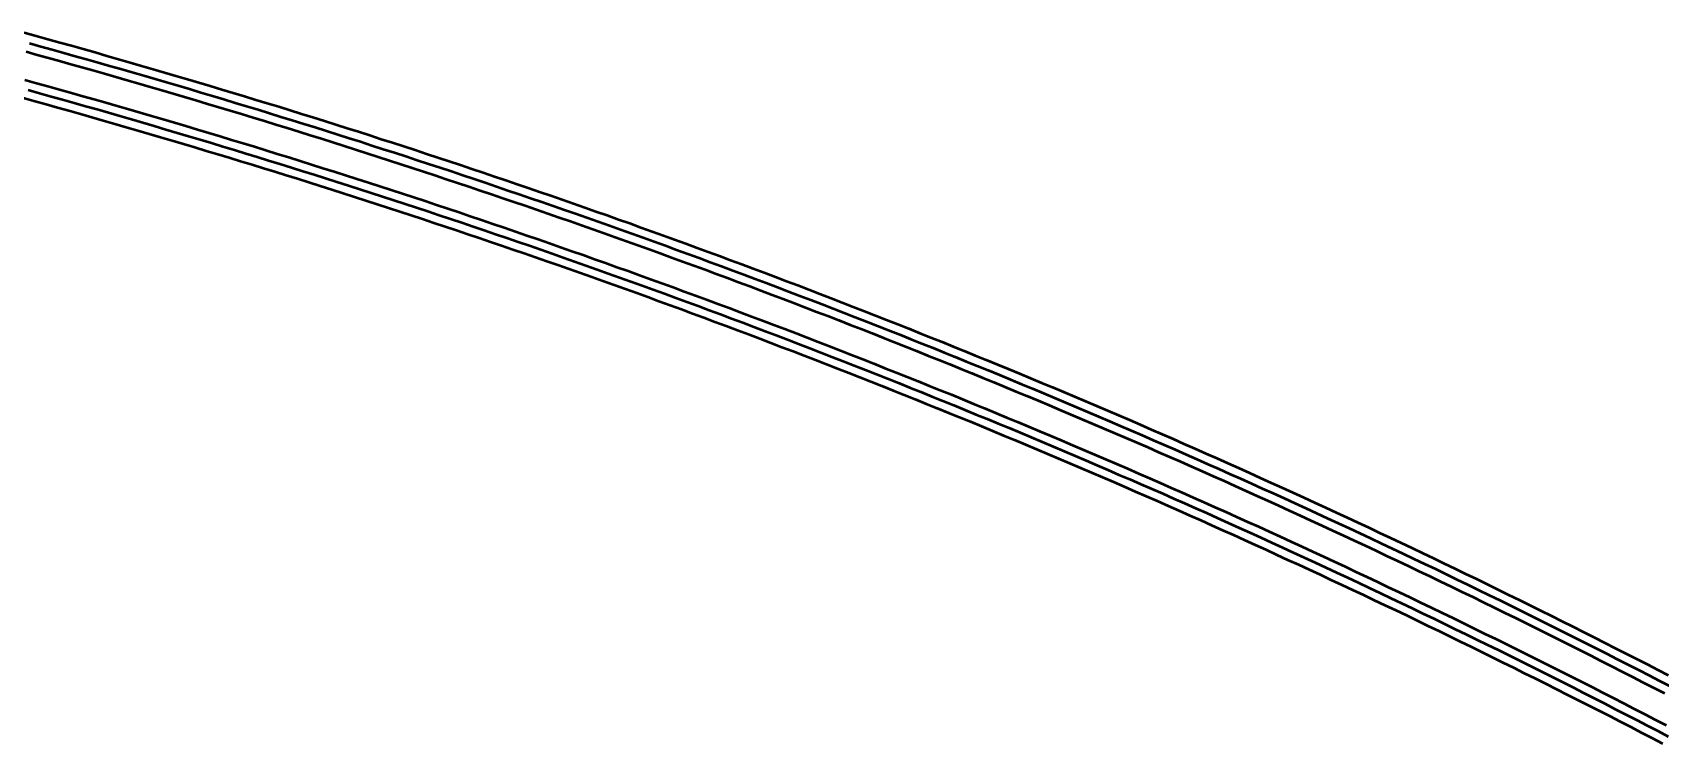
# Model space of a CAD drawing. Header units: millimetres. Extents: x 2688706 to 2690835, y 1254387 to 1255241.
# Drawn here: x 2690425.6 to 2690562, y 1254634 to 1254693.6 of the extents above; entities that cross this region are included whole.
import ezdxf

# ---------------------------------------------------------------- set-up
doc = ezdxf.new("R2010")
doc.units = ezdxf.units.MM
doc.layers.add('BS-TR-B-Gleisstrang-LinieGeometrie', color=7, linetype='Continuous')
doc.layers.add('BS-TR-N-Gleisstrang-LinieGeometrie', color=7, linetype='Continuous')

msp = doc.modelspace()

# ---------------------------------------------------------------- linework, layer by layer
at = {"layer": 'BS-TR-B-Gleisstrang-LinieGeometrie', "lineweight": 50}
for points in [[(2690425.3, 1254692.68, 457.36), (2690426.26, 1254692.42, 457.38), (2690427.21, 1254692.15, 457.39), (2690428.17, 1254691.88, 457.4), (2690429.13, 1254691.61, 457.41), (2690430.09, 1254691.34, 457.42), (2690431.05, 1254691.07, 457.43), (2690432.01, 1254690.8, 457.45), (2690432.96, 1254690.53, 457.46), (2690433.92, 1254690.25, 457.47), (2690434.88, 1254689.97, 457.48), (2690435.83, 1254689.69, 457.49), (2690435.83, 1254689.69, 457.49), (2690436.79, 1254689.41, 457.51), (2690437.75, 1254689.13, 457.52), (2690438.71, 1254688.85, 457.53), (2690439.67, 1254688.56, 457.54), (2690440.63, 1254688.28, 457.55), (2690441.59, 1254687.99, 457.57), (2690442.54, 1254687.7, 457.58), (2690443.5, 1254687.41, 457.59), (2690444.46, 1254687.12, 457.6), (2690445.41, 1254686.83, 457.62), (2690446.37, 1254686.53, 457.63), (2690447.32, 1254686.24, 457.64), (2690448.28, 1254685.94, 457.65), (2690449.23, 1254685.64, 457.66), (2690450.19, 1254685.34, 457.68), (2690451.14, 1254685.04, 457.69), (2690452.09, 1254684.74, 457.7), (2690453.04, 1254684.44, 457.71), (2690454, 1254684.13, 457.72), (2690454.95, 1254683.82, 457.74), (2690455.9, 1254683.52, 457.75), (2690456.85, 1254683.21, 457.76), (2690457.8, 1254682.9, 457.77), (2690458.75, 1254682.58, 457.78), (2690459.7, 1254682.27, 457.8), (2690460.65, 1254681.96, 457.81), (2690461.6, 1254681.64, 457.82), (2690462.55, 1254681.32, 457.83), (2690463.49, 1254681.01, 457.85), (2690464.44, 1254680.69, 457.86), (2690465.39, 1254680.36, 457.87), (2690466.33, 1254680.04, 457.88), (2690467.28, 1254679.72, 457.89), (2690468.23, 1254679.39, 457.91), (2690469.17, 1254679.07, 457.92), (2690470.12, 1254678.74, 457.93), (2690471.06, 1254678.41, 457.94), (2690472, 1254678.08, 457.95), (2690472.95, 1254677.75, 457.97), (2690473.89, 1254677.41, 457.98), (2690474.83, 1254677.08, 457.99), (2690475.77, 1254676.74, 458), (2690476.71, 1254676.4, 458.01), (2690477.65, 1254676.07, 458.03), (2690478.59, 1254675.73, 458.04), (2690479.53, 1254675.38, 458.05), (2690480.47, 1254675.04, 458.06), (2690481.41, 1254674.7, 458.08), (2690482.35, 1254674.35, 458.09), (2690483.29, 1254674.01, 458.1), (2690484.23, 1254673.66, 458.11), (2690485.16, 1254673.31, 458.12), (2690486.1, 1254672.96, 458.14), (2690487.03, 1254672.61, 458.15), (2690487.97, 1254672.25, 458.16), (2690488.9, 1254671.9, 458.17), (2690489.84, 1254671.54, 458.18), (2690490.77, 1254671.18, 458.2), (2690491.71, 1254670.83, 458.21), (2690492.64, 1254670.47, 458.22), (2690493.57, 1254670.1, 458.23), (2690494.5, 1254669.74, 458.24), (2690495.43, 1254669.38, 458.26), (2690496.36, 1254669.01, 458.27), (2690497.29, 1254668.65, 458.28), (2690498.22, 1254668.28, 458.29), (2690499.15, 1254667.91, 458.31), (2690500.08, 1254667.54, 458.32), (2690501.01, 1254667.17, 458.33), (2690501.94, 1254666.79, 458.34), (2690502.86, 1254666.42, 458.35), (2690503.79, 1254666.04, 458.37), (2690504.72, 1254665.67, 458.38), (2690505.64, 1254665.29, 458.39), (2690506.57, 1254664.91, 458.4), (2690507.49, 1254664.53, 458.41), (2690508.42, 1254664.14, 458.43), (2690509.34, 1254663.76, 458.44), (2690510.26, 1254663.37, 458.45), (2690511.18, 1254662.99, 458.46), (2690512.11, 1254662.6, 458.47), (2690513.03, 1254662.21, 458.49), (2690513.95, 1254661.82, 458.5), (2690514.87, 1254661.43, 458.51), (2690515.79, 1254661.04, 458.52), (2690516.7, 1254660.64, 458.53), (2690517.62, 1254660.25, 458.55), (2690518.54, 1254659.85, 458.56), (2690519.46, 1254659.45, 458.57), (2690520.37, 1254659.05, 458.58), (2690521.29, 1254658.65, 458.6), (2690522.21, 1254658.25, 458.61), (2690523.12, 1254657.85, 458.62), (2690524.04, 1254657.44, 458.63), (2690524.95, 1254657.04, 458.64), (2690525.86, 1254656.63, 458.66), (2690526.77, 1254656.22, 458.67), (2690527.69, 1254655.81, 458.68), (2690528.6, 1254655.4, 458.69), (2690529.51, 1254654.99, 458.7), (2690530.42, 1254654.57, 458.72), (2690531.33, 1254654.16, 458.73), (2690532.24, 1254653.74, 458.74), (2690533.15, 1254653.33, 458.75), (2690534.05, 1254652.91, 458.76), (2690534.96, 1254652.49, 458.78), (2690535.87, 1254652.06, 458.79), (2690536.77, 1254651.64, 458.8), (2690537.68, 1254651.22, 458.81), (2690538.58, 1254650.79, 458.83), (2690539.49, 1254650.37, 458.84), (2690540.39, 1254649.94, 458.85), (2690541.3, 1254649.51, 458.86), (2690542.2, 1254649.08, 458.87), (2690543.1, 1254648.65, 458.89), (2690544, 1254648.21, 458.9), (2690544.9, 1254647.78, 458.91), (2690545.8, 1254647.34, 458.92), (2690546.7, 1254646.91, 458.93), (2690547.6, 1254646.47, 458.95), (2690548.5, 1254646.03, 458.96), (2690549.4, 1254645.59, 458.97), (2690550.29, 1254645.15, 458.98), (2690551.19, 1254644.7, 458.99), (2690552.08, 1254644.26, 459.01), (2690552.98, 1254643.81, 459.02), (2690553.87, 1254643.37, 459.03), (2690554.77, 1254642.92, 459.04), (2690555.66, 1254642.47, 459.06), (2690556.55, 1254642.02, 459.07), (2690557.44, 1254641.57, 459.08), (2690558.34, 1254641.11, 459.09), (2690559.23, 1254640.66, 459.1), (2690560.12, 1254640.2, 459.12), (2690561, 1254639.75, 459.13), (2690561.89, 1254639.29, 459.14), (2690562.78, 1254638.83, 459.15)], [(2690425.18, 1254688.77, 457), (2690426.15, 1254688.5, 457.01), (2690427.11, 1254688.23, 457.03), (2690428.07, 1254687.96, 457.04), (2690429.04, 1254687.69, 457.05), (2690430, 1254687.42, 457.06), (2690430.96, 1254687.15, 457.07), (2690431.92, 1254686.87, 457.08), (2690431.92, 1254686.87, 457.08), (2690432.88, 1254686.59, 457.1), (2690433.84, 1254686.32, 457.11), (2690434.8, 1254686.04, 457.12), (2690435.76, 1254685.76, 457.13), (2690436.72, 1254685.47, 457.14), (2690437.68, 1254685.19, 457.16), (2690438.64, 1254684.9, 457.17), (2690439.6, 1254684.62, 457.18), (2690440.56, 1254684.33, 457.19), (2690441.51, 1254684.04, 457.2), (2690442.47, 1254683.75, 457.22), (2690443.43, 1254683.46, 457.23), (2690444.38, 1254683.17, 457.24), (2690445.34, 1254682.87, 457.25), (2690446.29, 1254682.58, 457.27), (2690447.25, 1254682.28, 457.28), (2690448.2, 1254681.98, 457.29), (2690449.16, 1254681.68, 457.3), (2690450.11, 1254681.38, 457.31), (2690451.06, 1254681.08, 457.33), (2690452.02, 1254680.77, 457.34), (2690452.97, 1254680.47, 457.35), (2690453.92, 1254680.16, 457.36), (2690454.87, 1254679.85, 457.37), (2690455.82, 1254679.54, 457.39), (2690456.77, 1254679.23, 457.4), (2690457.72, 1254678.92, 457.41), (2690458.67, 1254678.61, 457.42), (2690459.62, 1254678.29, 457.43), (2690460.57, 1254677.98, 457.45), (2690461.52, 1254677.66, 457.46), (2690462.47, 1254677.34, 457.47), (2690463.41, 1254677.02, 457.48), (2690464.36, 1254676.7, 457.5), (2690465.31, 1254676.38, 457.51), (2690466.25, 1254676.05, 457.52), (2690467.2, 1254675.73, 457.53), (2690468.14, 1254675.4, 457.54), (2690469.09, 1254675.07, 457.56), (2690470.03, 1254674.74, 457.57), (2690470.97, 1254674.41, 457.58), (2690471.92, 1254674.08, 457.59), (2690472.86, 1254673.74, 457.6), (2690473.8, 1254673.41, 457.62), (2690474.74, 1254673.07, 457.63), (2690475.69, 1254672.73, 457.64), (2690476.63, 1254672.4, 457.65), (2690477.57, 1254672.06, 457.66), (2690478.51, 1254671.71, 457.68), (2690479.45, 1254671.37, 457.69), (2690480.38, 1254671.03, 457.7), (2690481.32, 1254670.68, 457.71), (2690482.26, 1254670.33, 457.73), (2690483.2, 1254669.98, 457.74), (2690484.13, 1254669.63, 457.75), (2690485.07, 1254669.28, 457.76), (2690486.01, 1254668.93, 457.77), (2690486.94, 1254668.58, 457.79), (2690487.88, 1254668.22, 457.8), (2690488.81, 1254667.87, 457.81), (2690489.74, 1254667.51, 457.82), (2690490.68, 1254667.15, 457.83), (2690491.61, 1254666.79, 457.85), (2690492.54, 1254666.43, 457.86), (2690493.47, 1254666.06, 457.87), (2690494.41, 1254665.7, 457.88), (2690495.34, 1254665.33, 457.89), (2690496.27, 1254664.97, 457.91), (2690497.2, 1254664.6, 457.92), (2690498.12, 1254664.23, 457.93), (2690499.05, 1254663.86, 457.94), (2690499.98, 1254663.48, 457.95), (2690500.91, 1254663.11, 457.97), (2690501.84, 1254662.73, 457.98), (2690502.76, 1254662.36, 457.99), (2690503.69, 1254661.98, 458), (2690504.61, 1254661.6, 458.02), (2690505.54, 1254661.22, 458.03), (2690506.46, 1254660.84, 458.04), (2690507.39, 1254660.46, 458.05), (2690508.31, 1254660.07, 458.06), (2690509.23, 1254659.69, 458.08), (2690510.15, 1254659.3, 458.09), (2690511.07, 1254658.91, 458.1), (2690512, 1254658.52, 458.11), (2690512.92, 1254658.13, 458.12), (2690513.84, 1254657.74, 458.14), (2690514.75, 1254657.34, 458.15), (2690515.67, 1254656.95, 458.16), (2690516.59, 1254656.55, 458.17), (2690517.51, 1254656.16, 458.18), (2690518.43, 1254655.76, 458.2), (2690519.34, 1254655.36, 458.21), (2690520.26, 1254654.96, 458.22), (2690521.17, 1254654.55, 458.23), (2690522.09, 1254654.15, 458.25), (2690523, 1254653.74, 458.26), (2690523.92, 1254653.34, 458.27), (2690524.83, 1254652.93, 458.28), (2690525.74, 1254652.52, 458.29), (2690526.65, 1254652.11, 458.31), (2690527.56, 1254651.7, 458.32), (2690528.47, 1254651.28, 458.33), (2690529.38, 1254650.87, 458.34), (2690530.29, 1254650.45, 458.35), (2690531.2, 1254650.04, 458.37), (2690532.11, 1254649.62, 458.38), (2690533.02, 1254649.2, 458.39), (2690533.93, 1254648.78, 458.4), (2690534.83, 1254648.35, 458.41), (2690535.74, 1254647.93, 458.43), (2690536.64, 1254647.51, 458.44), (2690537.55, 1254647.08, 458.45), (2690538.45, 1254646.65, 458.46), (2690539.36, 1254646.22, 458.48), (2690540.26, 1254645.79, 458.49), (2690541.16, 1254645.36, 458.5), (2690542.06, 1254644.93, 458.51), (2690542.96, 1254644.5, 458.52), (2690543.86, 1254644.06, 458.54), (2690544.76, 1254643.62, 458.55), (2690545.66, 1254643.19, 458.56), (2690546.56, 1254642.75, 458.57), (2690547.46, 1254642.31, 458.58), (2690548.36, 1254641.87, 458.6), (2690549.25, 1254641.42, 458.61), (2690550.15, 1254640.98, 458.62), (2690551.04, 1254640.53, 458.63), (2690551.94, 1254640.09, 458.64), (2690552.83, 1254639.64, 458.66), (2690553.72, 1254639.19, 458.67), (2690554.62, 1254638.74, 458.68), (2690555.51, 1254638.29, 458.69), (2690556.4, 1254637.83, 458.71), (2690557.29, 1254637.38, 458.72), (2690558.18, 1254636.92, 458.73), (2690559.07, 1254636.47, 458.74), (2690559.96, 1254636.01, 458.75), (2690560.85, 1254635.55, 458.77), (2690561.74, 1254635.09, 458.78), (2690562.62, 1254634.63, 458.79)]]:
    msp.add_polyline3d(points, dxfattribs=at)
at = {"layer": 'BS-TR-N-Gleisstrang-LinieGeometrie', "color": 1, "lineweight": 50, "true_color": 0xff0000}
for points in [[(2690424.87, 1254693.57, 457.42), (2690425.86, 1254693.3, 457.44), (2690426.85, 1254693.03, 457.45), (2690427.84, 1254692.75, 457.46), (2690428.83, 1254692.48, 457.47), (2690429.81, 1254692.2, 457.49), (2690430.8, 1254691.92, 457.5), (2690431.79, 1254691.64, 457.51), (2690432.77, 1254691.36, 457.53), (2690432.77, 1254691.36, 457.53), (2690433.74, 1254691.08, 457.54), (2690434.7, 1254690.8, 457.55), (2690435.66, 1254690.52, 457.56), (2690436.62, 1254690.24, 457.58), (2690437.57, 1254689.96, 457.59), (2690438.53, 1254689.68, 457.6), (2690439.49, 1254689.4, 457.61), (2690440.45, 1254689.11, 457.62), (2690441.41, 1254688.82, 457.64), (2690442.37, 1254688.53, 457.65), (2690443.32, 1254688.25, 457.66), (2690444.28, 1254687.95, 457.67), (2690445.23, 1254687.66, 457.69), (2690446.19, 1254687.37, 457.7), (2690447.15, 1254687.07, 457.71), (2690448.1, 1254686.78, 457.72), (2690449.05, 1254686.48, 457.73), (2690450.01, 1254686.18, 457.75), (2690450.96, 1254685.88, 457.76), (2690451.92, 1254685.58, 457.77), (2690452.87, 1254685.28, 457.78), (2690453.82, 1254684.97, 457.79), (2690454.77, 1254684.66, 457.81), (2690455.72, 1254684.36, 457.82), (2690456.67, 1254684.05, 457.83), (2690457.62, 1254683.74, 457.84), (2690458.57, 1254683.43, 457.85), (2690459.52, 1254683.12, 457.87), (2690460.47, 1254682.8, 457.88), (2690461.42, 1254682.49, 457.89), (2690462.37, 1254682.17, 457.9), (2690463.32, 1254681.85, 457.91), (2690464.27, 1254681.53, 457.93), (2690465.21, 1254681.21, 457.94), (2690466.16, 1254680.89, 457.95), (2690467.1, 1254680.57, 457.96), (2690468.05, 1254680.24, 457.98), (2690469, 1254679.92, 457.99), (2690469.94, 1254679.59, 458), (2690470.88, 1254679.26, 458.01), (2690471.83, 1254678.93, 458.02), (2690472.77, 1254678.6, 458.04), (2690473.71, 1254678.27, 458.05), (2690474.66, 1254677.93, 458.06), (2690475.6, 1254677.6, 458.07), (2690476.54, 1254677.26, 458.08), (2690477.48, 1254676.92, 458.1), (2690478.42, 1254676.58, 458.11), (2690479.36, 1254676.24, 458.12), (2690480.3, 1254675.9, 458.13), (2690481.24, 1254675.56, 458.14), (2690482.18, 1254675.21, 458.16), (2690483.11, 1254674.87, 458.17), (2690484.05, 1254674.52, 458.18), (2690484.99, 1254674.17, 458.19), (2690485.93, 1254673.82, 458.2), (2690486.86, 1254673.47, 458.22), (2690487.8, 1254673.12, 458.23), (2690488.73, 1254672.76, 458.24), (2690489.67, 1254672.41, 458.25), (2690490.6, 1254672.05, 458.27), (2690491.53, 1254671.69, 458.28), (2690492.47, 1254671.33, 458.29), (2690493.4, 1254670.97, 458.3), (2690494.33, 1254670.61, 458.31), (2690495.26, 1254670.25, 458.33), (2690496.19, 1254669.88, 458.34), (2690497.12, 1254669.52, 458.35), (2690498.05, 1254669.15, 458.36), (2690498.98, 1254668.78, 458.37), (2690499.91, 1254668.41, 458.39), (2690500.84, 1254668.04, 458.4), (2690501.77, 1254667.67, 458.41), (2690502.69, 1254667.29, 458.42), (2690503.62, 1254666.92, 458.43), (2690504.55, 1254666.54, 458.45), (2690505.47, 1254666.16, 458.46), (2690506.4, 1254665.78, 458.47), (2690507.32, 1254665.4, 458.48), (2690508.25, 1254665.02, 458.49), (2690509.17, 1254664.64, 458.51), (2690510.09, 1254664.25, 458.52), (2690511.01, 1254663.87, 458.53), (2690511.94, 1254663.48, 458.54), (2690512.86, 1254663.09, 458.56), (2690513.78, 1254662.7, 458.57), (2690514.7, 1254662.31, 458.58), (2690515.62, 1254661.92, 458.59), (2690516.54, 1254661.53, 458.6), (2690517.46, 1254661.13, 458.62), (2690518.37, 1254660.74, 458.63), (2690519.29, 1254660.34, 458.64), (2690520.21, 1254659.94, 458.65), (2690521.12, 1254659.54, 458.66), (2690522.04, 1254659.14, 458.68), (2690522.95, 1254658.74, 458.69), (2690523.87, 1254658.33, 458.7), (2690524.78, 1254657.93, 458.71), (2690525.7, 1254657.52, 458.72), (2690526.61, 1254657.11, 458.74), (2690527.52, 1254656.7, 458.75), (2690528.43, 1254656.29, 458.76), (2690529.34, 1254655.88, 458.77), (2690530.25, 1254655.47, 458.78), (2690531.16, 1254655.05, 458.8), (2690532.07, 1254654.64, 458.81), (2690532.98, 1254654.22, 458.82), (2690533.89, 1254653.8, 458.83), (2690534.8, 1254653.38, 458.85), (2690535.7, 1254652.96, 458.86), (2690536.61, 1254652.54, 458.87), (2690537.52, 1254652.12, 458.88), (2690538.42, 1254651.69, 458.89), (2690539.33, 1254651.27, 458.91), (2690540.23, 1254650.84, 458.92), (2690541.13, 1254650.41, 458.93), (2690542.04, 1254649.98, 458.94), (2690542.94, 1254649.55, 458.95), (2690543.84, 1254649.12, 458.97), (2690544.74, 1254648.69, 458.98), (2690545.64, 1254648.25, 458.99), (2690546.54, 1254647.82, 459), (2690547.44, 1254647.38, 459.01), (2690548.34, 1254646.94, 459.03), (2690549.23, 1254646.5, 459.04), (2690550.13, 1254646.06, 459.05), (2690551.03, 1254645.62, 459.06), (2690551.92, 1254645.17, 459.07), (2690552.82, 1254644.73, 459.09), (2690553.71, 1254644.28, 459.1), (2690554.61, 1254643.83, 459.11), (2690555.5, 1254643.39, 459.12), (2690556.39, 1254642.94, 459.14), (2690557.29, 1254642.48, 459.15), (2690558.18, 1254642.03, 459.16), (2690559.07, 1254641.58, 459.17), (2690559.96, 1254641.12, 459.18), (2690560.85, 1254640.67, 459.2), (2690561.74, 1254640.21, 459.21), (2690562.62, 1254639.75, 459.22)], [(2690425.03, 1254691.98, 457.3), (2690425.96, 1254691.72, 457.31), (2690426.9, 1254691.46, 457.32), (2690427.83, 1254691.2, 457.33), (2690428.76, 1254690.94, 457.34), (2690429.69, 1254690.68, 457.35), (2690430.62, 1254690.42, 457.36), (2690430.62, 1254690.42, 457.36), (2690431.58, 1254690.15, 457.37), (2690432.54, 1254689.87, 457.38), (2690433.5, 1254689.59, 457.39), (2690434.46, 1254689.32, 457.41), (2690435.42, 1254689.04, 457.42), (2690436.38, 1254688.76, 457.43), (2690437.34, 1254688.48, 457.44), (2690438.3, 1254688.19, 457.45), (2690439.25, 1254687.91, 457.47), (2690440.21, 1254687.62, 457.48), (2690441.17, 1254687.34, 457.49), (2690442.12, 1254687.05, 457.5), (2690443.08, 1254686.76, 457.51), (2690444.04, 1254686.47, 457.53), (2690444.99, 1254686.18, 457.54), (2690445.95, 1254685.88, 457.55), (2690446.9, 1254685.59, 457.56), (2690447.86, 1254685.29, 457.57), (2690448.81, 1254684.99, 457.59), (2690449.76, 1254684.69, 457.6), (2690450.72, 1254684.39, 457.61), (2690451.67, 1254684.09, 457.62), (2690452.62, 1254683.79, 457.64), (2690453.57, 1254683.48, 457.65), (2690454.52, 1254683.18, 457.66), (2690455.47, 1254682.87, 457.67), (2690456.42, 1254682.56, 457.68), (2690457.37, 1254682.25, 457.7), (2690458.32, 1254681.94, 457.71), (2690459.27, 1254681.63, 457.72), (2690460.22, 1254681.31, 457.73), (2690461.17, 1254681, 457.74), (2690462.12, 1254680.68, 457.76), (2690463.06, 1254680.36, 457.77), (2690464.01, 1254680.04, 457.78), (2690464.96, 1254679.72, 457.79), (2690465.9, 1254679.4, 457.8), (2690466.85, 1254679.08, 457.82), (2690467.79, 1254678.75, 457.83), (2690468.74, 1254678.43, 457.84), (2690469.68, 1254678.1, 457.85), (2690470.63, 1254677.77, 457.87), (2690471.57, 1254677.44, 457.88), (2690472.51, 1254677.11, 457.89), (2690473.45, 1254676.77, 457.9), (2690474.39, 1254676.44, 457.91), (2690475.34, 1254676.11, 457.93), (2690476.28, 1254675.77, 457.94), (2690477.22, 1254675.43, 457.95), (2690478.16, 1254675.09, 457.96), (2690479.1, 1254674.75, 457.97), (2690480.03, 1254674.41, 457.99), (2690480.97, 1254674.06, 458), (2690481.91, 1254673.72, 458.01), (2690482.85, 1254673.37, 458.02), (2690483.78, 1254673.03, 458.03), (2690484.72, 1254672.68, 458.05), (2690485.66, 1254672.33, 458.06), (2690486.59, 1254671.97, 458.07), (2690487.53, 1254671.62, 458.08), (2690488.46, 1254671.27, 458.1), (2690489.39, 1254670.91, 458.11), (2690490.33, 1254670.56, 458.12), (2690491.26, 1254670.2, 458.13), (2690492.19, 1254669.84, 458.14), (2690493.12, 1254669.48, 458.16), (2690494.06, 1254669.11, 458.17), (2690494.99, 1254668.75, 458.18), (2690495.92, 1254668.39, 458.19), (2690496.85, 1254668.02, 458.2), (2690497.78, 1254667.65, 458.22), (2690498.7, 1254667.28, 458.23), (2690499.63, 1254666.91, 458.24), (2690500.56, 1254666.54, 458.25), (2690501.49, 1254666.17, 458.26), (2690502.41, 1254665.8, 458.28), (2690503.34, 1254665.42, 458.29), (2690504.27, 1254665.04, 458.3), (2690505.19, 1254664.67, 458.31), (2690506.11, 1254664.29, 458.33), (2690507.04, 1254663.91, 458.34), (2690507.96, 1254663.52, 458.35), (2690508.88, 1254663.14, 458.36), (2690509.81, 1254662.76, 458.37), (2690510.73, 1254662.37, 458.39), (2690511.65, 1254661.98, 458.4), (2690512.57, 1254661.59, 458.41), (2690513.49, 1254661.2, 458.42), (2690514.41, 1254660.81, 458.43), (2690515.33, 1254660.42, 458.45), (2690516.25, 1254660.03, 458.46), (2690517.16, 1254659.63, 458.47), (2690518.08, 1254659.24, 458.48), (2690519, 1254658.84, 458.49), (2690519.91, 1254658.44, 458.51), (2690520.83, 1254658.04, 458.52), (2690521.74, 1254657.64, 458.53), (2690522.66, 1254657.24, 458.54), (2690523.57, 1254656.83, 458.56), (2690524.49, 1254656.43, 458.57), (2690525.4, 1254656.02, 458.58), (2690526.31, 1254655.61, 458.59), (2690527.22, 1254655.2, 458.6), (2690528.13, 1254654.79, 458.62), (2690529.04, 1254654.38, 458.63), (2690529.95, 1254653.97, 458.64), (2690530.86, 1254653.55, 458.65), (2690531.77, 1254653.14, 458.66), (2690532.68, 1254652.72, 458.68), (2690533.59, 1254652.3, 458.69), (2690534.49, 1254651.88, 458.7), (2690535.4, 1254651.46, 458.71), (2690536.31, 1254651.04, 458.72), (2690537.21, 1254650.61, 458.74), (2690538.11, 1254650.19, 458.75), (2690539.02, 1254649.76, 458.76), (2690539.92, 1254649.34, 458.77), (2690540.82, 1254648.91, 458.78), (2690541.73, 1254648.48, 458.8), (2690542.63, 1254648.05, 458.81), (2690543.53, 1254647.61, 458.82), (2690544.43, 1254647.18, 458.83), (2690545.33, 1254646.74, 458.85), (2690546.23, 1254646.31, 458.86), (2690547.12, 1254645.87, 458.87), (2690548.02, 1254645.43, 458.88), (2690548.92, 1254644.99, 458.89), (2690549.82, 1254644.55, 458.91), (2690550.71, 1254644.11, 458.92), (2690551.61, 1254643.66, 458.93), (2690552.5, 1254643.22, 458.94), (2690553.4, 1254642.77, 458.95), (2690554.29, 1254642.32, 458.97), (2690555.18, 1254641.88, 458.98), (2690556.07, 1254641.43, 458.99), (2690556.96, 1254640.97, 459), (2690557.85, 1254640.52, 459.01), (2690558.74, 1254640.07, 459.03), (2690559.63, 1254639.61, 459.04), (2690560.52, 1254639.15, 459.05), (2690561.41, 1254638.7, 459.06), (2690562.3, 1254638.24, 459.08)], [(2690424.9, 1254689.62, 457.07), (2690425.88, 1254689.35, 457.08), (2690426.85, 1254689.08, 457.09), (2690427.83, 1254688.81, 457.1), (2690428.81, 1254688.53, 457.12), (2690428.81, 1254688.53, 457.12), (2690429.77, 1254688.26, 457.13), (2690430.73, 1254687.99, 457.14), (2690431.69, 1254687.71, 457.15), (2690432.65, 1254687.44, 457.16), (2690433.62, 1254687.16, 457.18), (2690434.58, 1254686.88, 457.19), (2690435.54, 1254686.6, 457.2), (2690436.5, 1254686.32, 457.21), (2690437.45, 1254686.04, 457.22), (2690438.41, 1254685.75, 457.24), (2690439.37, 1254685.47, 457.25), (2690440.33, 1254685.18, 457.26), (2690441.29, 1254684.89, 457.27), (2690442.24, 1254684.6, 457.29), (2690443.2, 1254684.31, 457.3), (2690444.16, 1254684.02, 457.31), (2690445.11, 1254683.72, 457.32), (2690446.07, 1254683.43, 457.33), (2690447.02, 1254683.13, 457.35), (2690447.98, 1254682.83, 457.36), (2690448.93, 1254682.53, 457.37), (2690449.89, 1254682.23, 457.38), (2690450.84, 1254681.93, 457.39), (2690451.79, 1254681.63, 457.41), (2690452.74, 1254681.32, 457.42), (2690453.7, 1254681.02, 457.43), (2690454.65, 1254680.71, 457.44), (2690455.6, 1254680.4, 457.45), (2690456.55, 1254680.09, 457.47), (2690457.5, 1254679.78, 457.48), (2690458.45, 1254679.47, 457.49), (2690459.4, 1254679.15, 457.5), (2690460.35, 1254678.84, 457.51), (2690461.3, 1254678.52, 457.53), (2690462.24, 1254678.2, 457.54), (2690463.19, 1254677.88, 457.55), (2690464.14, 1254677.56, 457.56), (2690465.08, 1254677.24, 457.58), (2690466.03, 1254676.92, 457.59), (2690466.98, 1254676.59, 457.6), (2690467.92, 1254676.27, 457.61), (2690468.87, 1254675.94, 457.62), (2690469.81, 1254675.61, 457.64), (2690470.75, 1254675.28, 457.65), (2690471.7, 1254674.95, 457.66), (2690472.64, 1254674.61, 457.67), (2690473.58, 1254674.28, 457.68), (2690474.52, 1254673.94, 457.7), (2690475.47, 1254673.61, 457.71), (2690476.41, 1254673.27, 457.72), (2690477.35, 1254672.93, 457.73), (2690478.29, 1254672.59, 457.74), (2690479.23, 1254672.24, 457.76), (2690480.17, 1254671.9, 457.77), (2690481.1, 1254671.56, 457.78), (2690482.04, 1254671.21, 457.79), (2690482.98, 1254670.86, 457.81), (2690483.92, 1254670.51, 457.82), (2690484.85, 1254670.16, 457.83), (2690485.79, 1254669.81, 457.84), (2690486.73, 1254669.46, 457.85), (2690487.66, 1254669.1, 457.87), (2690488.59, 1254668.75, 457.88), (2690489.53, 1254668.39, 457.89), (2690490.46, 1254668.03, 457.9), (2690491.4, 1254667.67, 457.91), (2690492.33, 1254667.31, 457.93), (2690493.26, 1254666.95, 457.94), (2690494.19, 1254666.58, 457.95), (2690495.12, 1254666.22, 457.96), (2690496.05, 1254665.85, 457.97), (2690496.98, 1254665.48, 457.99), (2690497.91, 1254665.12, 458), (2690498.84, 1254664.74, 458.01), (2690499.77, 1254664.37, 458.02), (2690500.7, 1254664, 458.04), (2690501.62, 1254663.63, 458.05), (2690502.55, 1254663.25, 458.06), (2690503.48, 1254662.87, 458.07), (2690504.4, 1254662.49, 458.08), (2690505.33, 1254662.11, 458.1), (2690506.25, 1254661.73, 458.11), (2690507.18, 1254661.35, 458.12), (2690508.1, 1254660.97, 458.13), (2690509.02, 1254660.58, 458.14), (2690509.94, 1254660.2, 458.16), (2690510.87, 1254659.81, 458.17), (2690511.79, 1254659.42, 458.18), (2690512.71, 1254659.03, 458.19), (2690513.63, 1254658.64, 458.2), (2690514.55, 1254658.25, 458.22), (2690515.47, 1254657.85, 458.23), (2690516.38, 1254657.46, 458.24), (2690517.3, 1254657.06, 458.25), (2690518.22, 1254656.66, 458.26), (2690519.14, 1254656.26, 458.28), (2690520.05, 1254655.86, 458.29), (2690520.97, 1254655.46, 458.3), (2690521.88, 1254655.06, 458.31), (2690522.8, 1254654.65, 458.33), (2690523.71, 1254654.24, 458.34), (2690524.62, 1254653.84, 458.35), (2690525.54, 1254653.43, 458.36), (2690526.45, 1254653.02, 458.37), (2690527.36, 1254652.61, 458.39), (2690528.27, 1254652.2, 458.4), (2690529.18, 1254651.78, 458.41), (2690530.09, 1254651.37, 458.42), (2690531, 1254650.95, 458.43), (2690531.91, 1254650.53, 458.45), (2690532.82, 1254650.11, 458.46), (2690533.72, 1254649.69, 458.47), (2690534.63, 1254649.27, 458.48), (2690535.54, 1254648.85, 458.49), (2690536.44, 1254648.42, 458.51), (2690537.35, 1254648, 458.52), (2690538.25, 1254647.57, 458.53), (2690539.16, 1254647.14, 458.54), (2690540.06, 1254646.72, 458.56), (2690540.96, 1254646.28, 458.57), (2690541.86, 1254645.85, 458.58), (2690542.76, 1254645.42, 458.59), (2690543.67, 1254644.99, 458.6), (2690544.57, 1254644.55, 458.62), (2690545.46, 1254644.11, 458.63), (2690546.36, 1254643.67, 458.64), (2690547.26, 1254643.23, 458.65), (2690548.16, 1254642.79, 458.66), (2690549.06, 1254642.35, 458.68), (2690549.95, 1254641.91, 458.69), (2690550.85, 1254641.46, 458.7), (2690551.74, 1254641.02, 458.71), (2690552.64, 1254640.57, 458.72), (2690553.53, 1254640.12, 458.74), (2690554.42, 1254639.67, 458.75), (2690555.32, 1254639.22, 458.76), (2690556.21, 1254638.77, 458.77), (2690557.1, 1254638.32, 458.79), (2690557.99, 1254637.86, 458.8), (2690558.88, 1254637.4, 458.81), (2690559.77, 1254636.95, 458.82), (2690560.66, 1254636.49, 458.83), (2690561.55, 1254636.03, 458.85), (2690562.43, 1254635.57, 458.86)], [(2690424.68, 1254688.13, 456.93), (2690425.68, 1254687.86, 456.94), (2690426.69, 1254687.58, 456.95), (2690426.69, 1254687.58, 456.95), (2690427.65, 1254687.31, 456.96), (2690428.61, 1254687.04, 456.97), (2690429.57, 1254686.76, 456.99), (2690430.53, 1254686.49, 457), (2690431.49, 1254686.22, 457.01), (2690432.45, 1254685.94, 457.02), (2690433.41, 1254685.66, 457.03), (2690434.37, 1254685.38, 457.04), (2690435.33, 1254685.1, 457.05), (2690436.29, 1254684.82, 457.07), (2690437.25, 1254684.54, 457.08), (2690438.21, 1254684.25, 457.09), (2690439.17, 1254683.97, 457.1), (2690440.12, 1254683.68, 457.12), (2690441.08, 1254683.39, 457.13), (2690442.04, 1254683.1, 457.14), (2690442.99, 1254682.81, 457.15), (2690443.95, 1254682.52, 457.16), (2690444.9, 1254682.23, 457.18), (2690445.86, 1254681.93, 457.19), (2690446.81, 1254681.63, 457.2), (2690447.77, 1254681.34, 457.21), (2690448.72, 1254681.04, 457.22), (2690449.67, 1254680.74, 457.24), (2690450.63, 1254680.43, 457.25), (2690451.58, 1254680.13, 457.26), (2690452.53, 1254679.83, 457.27), (2690453.48, 1254679.52, 457.28), (2690454.43, 1254679.21, 457.3), (2690455.38, 1254678.9, 457.31), (2690456.33, 1254678.59, 457.32), (2690457.28, 1254678.28, 457.33), (2690458.23, 1254677.97, 457.35), (2690459.18, 1254677.65, 457.36), (2690460.13, 1254677.34, 457.37), (2690461.07, 1254677.02, 457.38), (2690462.02, 1254676.7, 457.39), (2690462.97, 1254676.38, 457.41), (2690463.92, 1254676.06, 457.42), (2690464.86, 1254675.74, 457.43), (2690465.81, 1254675.42, 457.44), (2690466.75, 1254675.09, 457.45), (2690467.7, 1254674.76, 457.47), (2690468.64, 1254674.44, 457.48), (2690469.58, 1254674.11, 457.49), (2690470.53, 1254673.78, 457.5), (2690471.47, 1254673.44, 457.51), (2690472.41, 1254673.11, 457.53), (2690473.35, 1254672.78, 457.54), (2690474.29, 1254672.44, 457.55), (2690475.24, 1254672.1, 457.56), (2690476.18, 1254671.77, 457.58), (2690477.11, 1254671.43, 457.59), (2690478.05, 1254671.08, 457.6), (2690478.99, 1254670.74, 457.61), (2690479.93, 1254670.4, 457.62), (2690480.87, 1254670.05, 457.64), (2690481.81, 1254669.71, 457.65), (2690482.74, 1254669.36, 457.66), (2690483.68, 1254669.01, 457.67), (2690484.62, 1254668.66, 457.68), (2690485.55, 1254668.31, 457.7), (2690486.49, 1254667.95, 457.71), (2690487.42, 1254667.6, 457.72), (2690488.35, 1254667.24, 457.73), (2690489.29, 1254666.88, 457.74), (2690490.22, 1254666.53, 457.76), (2690491.15, 1254666.17, 457.77), (2690492.08, 1254665.8, 457.78), (2690493.01, 1254665.44, 457.79), (2690493.95, 1254665.08, 457.81), (2690494.88, 1254664.71, 457.82), (2690495.8, 1254664.35, 457.83), (2690496.73, 1254663.98, 457.84), (2690497.66, 1254663.61, 457.85), (2690498.59, 1254663.24, 457.87), (2690499.52, 1254662.87, 457.88), (2690500.45, 1254662.49, 457.89), (2690501.37, 1254662.12, 457.9), (2690502.3, 1254661.74, 457.91), (2690503.22, 1254661.36, 457.93), (2690504.15, 1254660.99, 457.94), (2690505.07, 1254660.61, 457.95), (2690506, 1254660.22, 457.96), (2690506.92, 1254659.84, 457.97), (2690507.84, 1254659.46, 457.99), (2690508.76, 1254659.07, 458), (2690509.69, 1254658.69, 458.01), (2690510.61, 1254658.3, 458.02), (2690511.53, 1254657.91, 458.04), (2690512.45, 1254657.52, 458.05), (2690513.37, 1254657.13, 458.06), (2690514.28, 1254656.73, 458.07), (2690515.2, 1254656.34, 458.08), (2690516.12, 1254655.94, 458.1), (2690517.04, 1254655.55, 458.11), (2690517.95, 1254655.15, 458.12), (2690518.87, 1254654.75, 458.13), (2690519.79, 1254654.35, 458.14), (2690520.7, 1254653.95, 458.16), (2690521.61, 1254653.54, 458.17), (2690522.53, 1254653.14, 458.18), (2690523.44, 1254652.73, 458.19), (2690524.35, 1254652.32, 458.2), (2690525.27, 1254651.91, 458.22), (2690526.18, 1254651.5, 458.23), (2690527.09, 1254651.09, 458.24), (2690528, 1254650.68, 458.25), (2690528.91, 1254650.27, 458.27), (2690529.82, 1254649.85, 458.28), (2690530.72, 1254649.43, 458.29), (2690531.63, 1254649.02, 458.3), (2690532.54, 1254648.6, 458.31), (2690533.45, 1254648.18, 458.33), (2690534.35, 1254647.75, 458.34), (2690535.26, 1254647.33, 458.35), (2690536.16, 1254646.91, 458.36), (2690537.07, 1254646.48, 458.37), (2690537.97, 1254646.05, 458.39), (2690538.87, 1254645.63, 458.4), (2690539.78, 1254645.2, 458.41), (2690540.68, 1254644.77, 458.42), (2690541.58, 1254644.33, 458.43), (2690542.48, 1254643.9, 458.45), (2690543.38, 1254643.47, 458.46), (2690544.28, 1254643.03, 458.47), (2690545.18, 1254642.59, 458.48), (2690546.07, 1254642.15, 458.5), (2690546.97, 1254641.71, 458.51), (2690547.87, 1254641.27, 458.52), (2690548.76, 1254640.83, 458.53), (2690549.66, 1254640.39, 458.54), (2690550.55, 1254639.94, 458.56), (2690551.45, 1254639.5, 458.57), (2690552.34, 1254639.05, 458.58), (2690553.24, 1254638.6, 458.59), (2690554.13, 1254638.15, 458.6), (2690555.02, 1254637.7, 458.62), (2690555.91, 1254637.25, 458.63), (2690556.8, 1254636.79, 458.64), (2690557.69, 1254636.34, 458.65), (2690558.58, 1254635.88, 458.66), (2690559.47, 1254635.42, 458.68), (2690560.36, 1254634.96, 458.69), (2690561.24, 1254634.5, 458.7), (2690562.13, 1254634.04, 458.71)]]:
    msp.add_polyline3d(points, dxfattribs=at)

doc.saveas('drawing.dxf')
